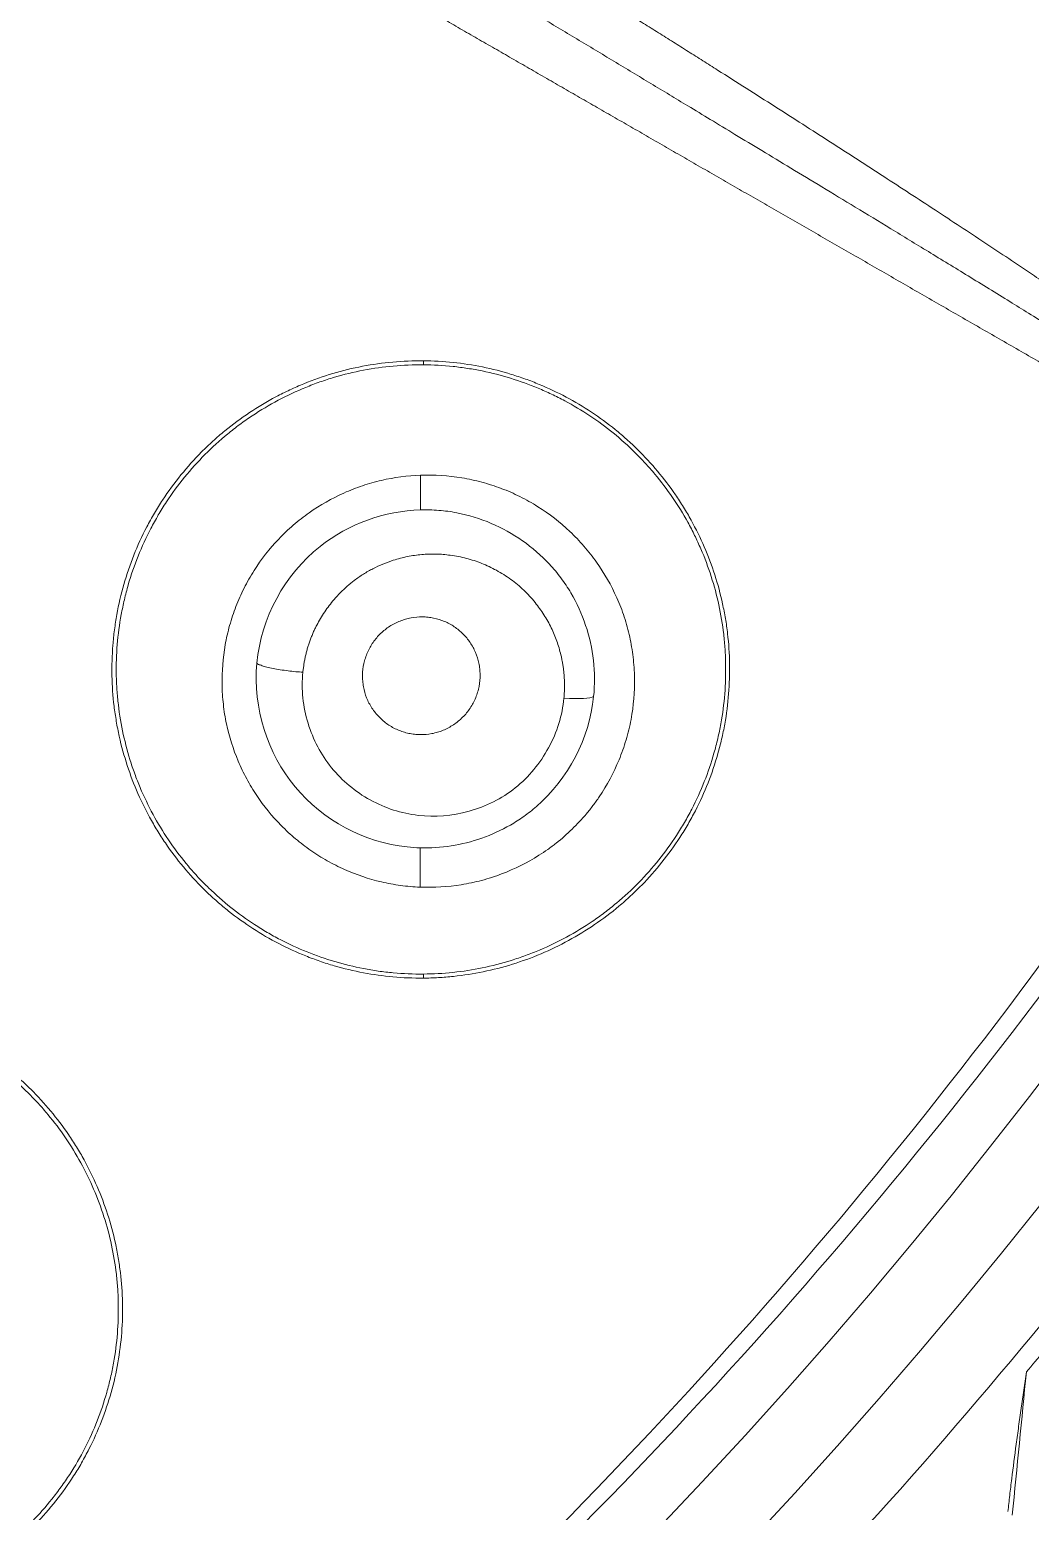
# Model space of a CAD drawing. Extents: x 541 to 1062, y 0 to 382.
# Drawn here: x 920.64 to 928.35, y 247.74 to 259.16 of the extents above; entities that cross this region are included whole.
import ezdxf

# ---------------------------------------------------------------- set-up
doc = ezdxf.new("R2010")
doc.units = 0
doc.header["$LTSCALE"] = 10
doc.header["$MEASUREMENT"] = 0
doc.layers.add('1', color=7, linetype='CONTINUOUS')

msp = doc.modelspace()

# ---------------------------------------------------------------- linework, layer by layer
at = {"layer": '1', "color": 7, "linetype": 'Continuous', "lineweight": 13}
for p, q in [((923.675, 256.612), (923.675, 256.581)), ((923.653, 255.463), (923.654, 255.73)), ((923.651, 252.856), (923.65, 252.554)), ((923.675, 251.852), (923.675, 251.884))]:
    msp.add_line(p, q, dxfattribs=at)
at = {"layer": '1', "color": 7, "linetype": 'Continuous', "lineweight": 18}
for radius, start, end in [(45.353, 272.3738, 90), (41.78, 282.5334, 97.4666), (41.2, 272.6477, 90)]:
    msp.add_arc((895.7, 276.074), radius, start, end, dxfattribs=at)
at = {"layer": '1', "color": 7, "linetype": 'Continuous', "lineweight": 13}
for radius, end in [(26.189, 90), (25.813, 0)]:
    msp.add_arc((895.7, 276.074), radius, 270, end, dxfattribs=at)
msp.add_ellipse((924.694, 254.06), major_axis=(0.299, -0.029), ratio=0.145294, start_param=4.944851, end_param=6.106534, dxfattribs=at)
at = {"layer": '1', "color": 7, "linetype": 'Continuous', "lineweight": 18}
msp.add_rational_spline([(928.153, 243.621), (962.121, 277.589), (943.738, 321.97), (895.7, 321.97)], [1, 0.588455621576, 0.588455621576, 1], degree=3, dxfattribs=at)
at = {"layer": '1', "color": 7, "linetype": 'Continuous', "lineweight": 13}
for points, knots in [([(938.065, 276.074), (938.065, 273.302), (937.792, 270.529), (936.71, 265.09), (935.902, 262.424), (933.779, 257.3), (932.466, 254.843), (929.385, 250.232), (927.618, 248.078), (923.696, 244.157), (921.543, 242.39), (916.932, 239.309), (914.474, 237.995), (909.351, 235.873), (906.685, 235.064), (901.866, 234.106), (899.735, 233.848), (897.597, 233.752)], [0, 0, 0, 0, 0.128669, 0.128669, 0.257338, 0.257338, 0.386007, 0.386007, 0.514676, 0.514676, 0.643345, 0.643345, 0.772014, 0.772014, 0.900684, 0.900684, 1, 1, 1, 1]), ([(920.956, 261.923), (921.002, 261.895), (921.092, 261.841), (921.228, 261.759), (921.363, 261.677), (921.498, 261.596), (921.632, 261.515), (921.765, 261.434), (921.897, 261.354), (922.03, 261.274), (922.161, 261.194), (922.292, 261.114), (922.422, 261.035), (922.552, 260.956), (922.681, 260.877), (922.81, 260.799), (922.938, 260.721), (923.065, 260.643), (923.192, 260.565), (923.318, 260.488), (923.444, 260.411), (923.569, 260.334), (923.693, 260.257), (923.817, 260.181), (923.94, 260.105), (924.062, 260.029), (924.184, 259.954), (924.306, 259.879), (924.427, 259.804), (924.547, 259.729), (924.667, 259.655), (924.786, 259.58), (924.904, 259.506), (925.022, 259.433), (925.139, 259.359), (925.256, 259.286), (925.372, 259.213), (925.487, 259.141), (925.602, 259.069), (925.716, 258.996), (925.83, 258.925), (926.053, 258.783), (926.381, 258.575), (926.808, 258.301), (927.22, 258.035), (927.617, 257.776), (927.999, 257.525), (928.291, 257.329), (928.496, 257.192), (928.615, 257.112), (928.721, 257.041), (928.814, 256.978), (928.895, 256.924), (928.998, 256.853), (929.126, 256.767), (929.278, 256.662), (929.421, 256.562), (929.547, 256.474), (929.657, 256.395), (929.754, 256.325), (929.85, 256.255), (929.943, 256.186), (930.034, 256.118), (930.123, 256.05), (930.21, 255.982), (930.296, 255.916), (930.379, 255.85), (930.46, 255.784), (930.539, 255.719), (930.617, 255.655), (930.667, 255.612), (930.692, 255.59)], [0, 0, 0, 0, 0.013488, 0.026926, 0.040312, 0.053648, 0.066933, 0.080168, 0.093351, 0.106484, 0.119565, 0.132597, 0.145577, 0.158506, 0.171385, 0.184213, 0.19699, 0.209717, 0.222393, 0.235018, 0.247592, 0.260116, 0.272589, 0.285011, 0.297383, 0.309704, 0.321974, 0.334194, 0.346363, 0.358481, 0.370549, 0.382566, 0.394533, 0.406449, 0.418314, 0.430129, 0.441893, 0.453606, 0.465269, 0.476882, 0.488444, 0.499955, 0.54504, 0.58875, 0.631087, 0.67205, 0.71164, 0.749859, 0.763542, 0.775921, 0.786996, 0.796767, 0.805235, 0.812397, 0.82939, 0.84548, 0.860669, 0.874956, 0.885584, 0.896043, 0.906333, 0.916454, 0.926406, 0.936189, 0.945805, 0.955254, 0.964535, 0.97365, 0.982599, 0.991382, 1, 1, 1, 1]), ([(930.665, 255.312), (930.612, 255.342), (930.506, 255.403), (930.348, 255.494), (930.189, 255.585), (930.032, 255.676), (929.875, 255.766), (929.719, 255.856), (929.563, 255.946), (929.408, 256.035), (929.254, 256.124), (929.1, 256.213), (928.946, 256.301), (928.794, 256.389), (928.641, 256.477), (928.49, 256.564), (928.339, 256.651), (928.188, 256.738), (928.039, 256.824), (927.889, 256.91), (927.741, 256.995), (927.593, 257.08), (927.446, 257.165), (927.299, 257.25), (927.153, 257.334), (927.007, 257.418), (926.862, 257.501), (926.718, 257.584), (926.574, 257.667), (926.431, 257.749), (926.288, 257.831), (926.146, 257.913), (926.005, 257.994), (925.864, 258.075), (925.724, 258.156), (925.585, 258.236), (925.446, 258.316), (925.308, 258.396), (925.17, 258.475), (925.033, 258.554), (924.897, 258.632), (924.761, 258.711), (924.626, 258.788), (924.491, 258.866), (924.357, 258.943), (924.224, 259.02), (924.091, 259.096), (923.959, 259.172), (923.828, 259.248), (923.697, 259.323), (923.567, 259.398), (923.437, 259.472), (923.308, 259.547), (923.18, 259.62), (923.053, 259.694), (922.926, 259.767), (922.799, 259.84), (922.673, 259.912), (922.548, 259.984), (922.424, 260.056), (922.3, 260.127), (922.177, 260.198), (922.054, 260.268), (921.932, 260.339), (921.811, 260.408), (921.69, 260.478), (921.57, 260.547), (921.451, 260.616), (921.332, 260.684), (921.214, 260.752), (921.096, 260.82), (920.979, 260.887), (920.863, 260.954), (920.748, 261.02), (920.633, 261.086), (920.518, 261.152), (920.442, 261.196), (920.404, 261.218)], [0, 0, 0, 0, 0.015717, 0.031369, 0.046957, 0.06248, 0.077939, 0.093334, 0.108664, 0.12393, 0.139132, 0.154269, 0.169341, 0.184349, 0.199293, 0.214173, 0.228988, 0.243738, 0.258424, 0.273046, 0.287603, 0.302096, 0.316525, 0.330889, 0.345188, 0.359424, 0.373594, 0.387701, 0.401743, 0.41572, 0.429634, 0.443482, 0.457267, 0.470987, 0.484642, 0.498233, 0.51176, 0.525222, 0.53862, 0.551953, 0.565222, 0.578427, 0.591567, 0.604643, 0.617654, 0.630601, 0.643483, 0.656302, 0.669055, 0.681744, 0.694369, 0.70693, 0.719425, 0.731857, 0.744224, 0.756527, 0.768765, 0.780939, 0.793048, 0.805093, 0.817074, 0.82899, 0.840842, 0.852629, 0.864352, 0.87601, 0.887604, 0.899134, 0.910599, 0.921999, 0.933336, 0.944607, 0.955815, 0.966958, 0.978036, 0.98905, 1, 1, 1, 1]), ([(923.653, 255.462), (923.377, 255.453), (923.099, 255.356), (922.605, 254.963), (922.424, 254.63), (922.392, 254.281)], [0, 0, 0, 0, 0.446394, 0.446394, 1, 1, 1, 1]), ([(924.987, 254.023), (925.007, 254.21), (924.973, 254.491), (924.839, 254.786), (924.763, 254.901), (924.708, 254.975), (924.678, 255.01), (924.521, 255.179), (924.291, 255.34), (924.024, 255.422), (923.887, 255.449), (923.841, 255.455), (923.747, 255.462), (923.7, 255.463), (923.653, 255.462)], [0, 0, 0, 0, 0.25, 0.375, 0.4375, 0.4375, 0.5, 0.5, 0.75, 0.875, 0.875, 0.9375, 0.9375, 1, 1, 1, 1]), ([(922.392, 254.281), (922.36, 253.932), (922.473, 253.586), (922.902, 253.069), (923.218, 252.899), (923.584, 252.86), (923.617, 252.858), (923.651, 252.857)], [0, 0, 0, 0, 0.476537, 0.476537, 0.953074, 0.953074, 1, 1, 1, 1]), ([(922.392, 254.281), (922.395, 254.278), (922.399, 254.275), (922.412, 254.268), (922.421, 254.265), (922.442, 254.257), (922.455, 254.254), (922.483, 254.247), (922.5, 254.243), (922.534, 254.236), (922.553, 254.233), (922.592, 254.227), (922.612, 254.224), (922.652, 254.219), (922.672, 254.217), (922.71, 254.213), (922.729, 254.212), (922.746, 254.211)], [0, 0, 0, 0, 0.125, 0.125, 0.25, 0.25, 0.375, 0.375, 0.5, 0.5, 0.625, 0.625, 0.75, 0.75, 0.875, 0.875, 1, 1, 1, 1]), ([(923.651, 252.857), (923.81, 252.852), (924.053, 252.89), (924.312, 253.009), (924.416, 253.075), (924.482, 253.122), (924.515, 253.148), (924.793, 253.39), (924.954, 253.7), (924.987, 254.023)], [0, 0, 0, 0, 0.25, 0.375, 0.4375, 0.4375, 0.5, 0.5, 1, 1, 1, 1])]:
    msp.add_open_spline(points, degree=3, knots=knots, dxfattribs=at)
at = {"layer": '1', "color": 7, "linetype": 'Continuous', "lineweight": 18}
for points, knots in [([(920.677, 261.58), (920.725, 261.551), (920.822, 261.494), (920.967, 261.408), (921.112, 261.323), (921.257, 261.237), (921.402, 261.151), (921.547, 261.066), (921.692, 260.98), (921.837, 260.894), (921.981, 260.809), (922.126, 260.723), (922.27, 260.637), (922.415, 260.552), (922.559, 260.466), (922.704, 260.38), (922.848, 260.294), (922.992, 260.209), (923.136, 260.123), (923.28, 260.037), (923.424, 259.951), (923.568, 259.866), (923.711, 259.78), (923.855, 259.694), (923.998, 259.608), (924.142, 259.522), (924.285, 259.437), (924.429, 259.351), (924.572, 259.265), (924.715, 259.179), (924.858, 259.093), (925.001, 259.007), (925.144, 258.921), (925.286, 258.835), (925.429, 258.749), (925.571, 258.663), (925.724, 258.571), (925.892, 258.469), (926.082, 258.354), (926.289, 258.229), (926.512, 258.094), (926.753, 257.949), (927.01, 257.793), (927.283, 257.627), (927.573, 257.45), (927.879, 257.263), (928.137, 257.105), (928.343, 256.977), (928.498, 256.881), (928.662, 256.779), (928.836, 256.669), (929.021, 256.552), (929.215, 256.428), (929.467, 256.265), (929.751, 256.079), (930.042, 255.884), (930.27, 255.728), (930.436, 255.613), (930.541, 255.539), (930.59, 255.504), (930.605, 255.493)], [0, 0, 0, 0, 0.01429, 0.028579, 0.042868, 0.057157, 0.071446, 0.085735, 0.100023, 0.114311, 0.128599, 0.142886, 0.157173, 0.17146, 0.185747, 0.200033, 0.214319, 0.228605, 0.24289, 0.257175, 0.27146, 0.285744, 0.300028, 0.314312, 0.328596, 0.342879, 0.357162, 0.371444, 0.385726, 0.400008, 0.414289, 0.42857, 0.442851, 0.457131, 0.471411, 0.48569, 0.499969, 0.517304, 0.536343, 0.557084, 0.579529, 0.603677, 0.629529, 0.657084, 0.686343, 0.717306, 0.749973, 0.764611, 0.780325, 0.797114, 0.814977, 0.83391, 0.853911, 0.874975, 0.91197, 0.942477, 0.966515, 0.984104, 0.995262, 1, 1, 1, 1]), ([(923.675, 251.852), (923.596, 251.852), (923.518, 251.855), (923.364, 251.869), (923.212, 251.89), (923.062, 251.926), (922.951, 251.958), (922.914, 251.97), (922.859, 251.989), (922.841, 251.996), (922.805, 252.009), (922.715, 252.044), (922.558, 252.116), (922.36, 252.231), (922.235, 252.321), (922.159, 252.381), (922.144, 252.393), (922.115, 252.418), (922.071, 252.455), (922.028, 252.494), (921.946, 252.574), (921.841, 252.686), (921.747, 252.807), (921.681, 252.902), (921.66, 252.934), (921.618, 253), (921.599, 253.033), (921.541, 253.135), (921.472, 253.273), (921.39, 253.49), (921.348, 253.64), (921.327, 253.736), (921.323, 253.755), (921.315, 253.794), (921.312, 253.813), (921.302, 253.871), (921.296, 253.91), (921.282, 254.027), (921.271, 254.183), (921.276, 254.34), (921.285, 254.458), (921.291, 254.518), (921.3, 254.577), (921.306, 254.616), (921.309, 254.636), (921.327, 254.734), (921.363, 254.889), (921.44, 255.114), (921.506, 255.259), (921.562, 255.366), (921.582, 255.402), (921.622, 255.471), (921.643, 255.505), (921.709, 255.605), (921.803, 255.734), (921.91, 255.852), (921.994, 255.938), (922.023, 255.965), (922.083, 256.019), (922.113, 256.046), (922.206, 256.122), (922.333, 256.216), (922.469, 256.297), (922.574, 256.353), (922.61, 256.371), (922.682, 256.404), (922.718, 256.42), (922.829, 256.465), (922.977, 256.518), (923.129, 256.555), (923.283, 256.584), (923.361, 256.595), (923.518, 256.609), (923.596, 256.613), (923.675, 256.612)], [0, 0, 0, 0, 0.03125, 0.03125, 0.0625, 0.09375, 0.09375, 0.109375, 0.109375, 0.117188, 0.117188, 0.125, 0.15625, 0.1875, 0.21875, 0.21875, 0.226563, 0.226563, 0.234375, 0.25, 0.25, 0.28125, 0.3125, 0.3125, 0.328125, 0.328125, 0.34375, 0.34375, 0.375, 0.40625, 0.4375, 0.4375, 0.445313, 0.445313, 0.453125, 0.453125, 0.46875, 0.46875, 0.5, 0.53125, 0.53125, 0.546875, 0.554688, 0.554688, 0.5625, 0.5625, 0.59375, 0.625, 0.65625, 0.65625, 0.671875, 0.671875, 0.6875, 0.6875, 0.71875, 0.75, 0.75, 0.765625, 0.765625, 0.78125, 0.78125, 0.8125, 0.84375, 0.84375, 0.859375, 0.859375, 0.875, 0.875, 0.90625, 0.9375, 0.9375, 0.96875, 0.96875, 1, 1, 1, 1]), ([(923.675, 256.581), (923.597, 256.582), (923.443, 256.575), (923.214, 256.543), (923.064, 256.506), (922.971, 256.479), (922.952, 256.473), (922.915, 256.461), (922.896, 256.455), (922.841, 256.435), (922.804, 256.421), (922.696, 256.377), (922.555, 256.311), (922.421, 256.231), (922.323, 256.166), (922.291, 256.144), (922.228, 256.097), (922.196, 256.072), (922.105, 255.997), (921.989, 255.891), (921.832, 255.717), (921.738, 255.59), (921.684, 255.507), (921.673, 255.49), (921.652, 255.457), (921.622, 255.406), (921.593, 255.354), (921.539, 255.25), (921.473, 255.108), (921.422, 254.96), (921.39, 254.847), (921.38, 254.808), (921.362, 254.732), (921.354, 254.694), (921.332, 254.578), (921.312, 254.424), (921.307, 254.27), (921.309, 254.153), (921.311, 254.114), (921.315, 254.056), (921.316, 254.036), (921.32, 253.998), (921.33, 253.901), (921.359, 253.73), (921.399, 253.583), (921.434, 253.473), (921.453, 253.419), (921.474, 253.365), (921.489, 253.33), (921.496, 253.312), (921.535, 253.223), (921.602, 253.087), (921.723, 252.894), (921.815, 252.773), (921.877, 252.7), (921.889, 252.686), (921.915, 252.657), (921.927, 252.643), (921.967, 252.601), (921.993, 252.574), (922.075, 252.495), (922.188, 252.395), (922.311, 252.306), (922.406, 252.244), (922.438, 252.224), (922.504, 252.186), (922.537, 252.167), (922.639, 252.114), (922.777, 252.051), (922.992, 251.976), (923.139, 251.94), (923.252, 251.919), (923.29, 251.912), (923.366, 251.901), (923.405, 251.897), (923.52, 251.886), (923.597, 251.883), (923.675, 251.884)], [0, 0, 0, 0, 0.03125, 0.0625, 0.09375, 0.09375, 0.101562, 0.101562, 0.109375, 0.109375, 0.125, 0.125, 0.15625, 0.1875, 0.1875, 0.203125, 0.203125, 0.21875, 0.21875, 0.25, 0.28125, 0.3125, 0.3125, 0.320313, 0.320313, 0.328125, 0.34375, 0.34375, 0.375, 0.40625, 0.40625, 0.421875, 0.421875, 0.4375, 0.4375, 0.46875, 0.5, 0.5, 0.515625, 0.515625, 0.523438, 0.523438, 0.53125, 0.5625, 0.59375, 0.59375, 0.609375, 0.617188, 0.617188, 0.625, 0.625, 0.65625, 0.6875, 0.71875, 0.71875, 0.726563, 0.726563, 0.734375, 0.734375, 0.75, 0.75, 0.78125, 0.8125, 0.8125, 0.828125, 0.828125, 0.84375, 0.84375, 0.875, 0.90625, 0.9375, 0.9375, 0.953125, 0.953125, 0.96875, 0.96875, 1, 1, 1, 1]), ([(923.675, 256.612), (923.752, 256.611), (923.829, 256.607), (923.981, 256.591), (924.132, 256.568), (924.28, 256.53), (924.389, 256.496), (924.426, 256.484), (924.48, 256.465), (924.498, 256.458), (924.534, 256.444), (924.551, 256.437), (924.71, 256.371), (924.844, 256.3), (925.034, 256.174), (925.095, 256.129), (925.184, 256.057), (925.213, 256.032), (925.27, 255.981), (925.298, 255.955), (925.434, 255.821), (925.531, 255.705), (925.639, 255.548), (925.671, 255.5), (925.7, 255.45), (925.72, 255.417), (925.729, 255.4), (925.776, 255.316), (925.844, 255.178), (925.924, 254.963), (925.965, 254.815), (925.989, 254.701), (925.997, 254.663), (926.01, 254.586), (926.015, 254.547), (926.029, 254.431), (926.039, 254.277), (926.034, 254.122), (926.022, 253.966), (926.012, 253.889), (925.991, 253.772), (925.983, 253.733), (925.965, 253.656), (925.955, 253.618), (925.923, 253.505), (925.873, 253.357), (925.808, 253.213), (925.763, 253.125), (925.753, 253.108), (925.734, 253.073), (925.725, 253.056), (925.695, 253.004), (925.674, 252.97), (925.609, 252.871), (925.517, 252.743), (925.413, 252.625), (925.33, 252.54), (925.302, 252.513), (925.243, 252.459), (925.213, 252.432), (925.122, 252.356), (924.996, 252.261), (924.863, 252.18), (924.725, 252.105), (924.655, 252.071), (924.509, 252.009), (924.436, 251.983), (924.287, 251.936), (924.138, 251.898), (923.985, 251.874), (923.869, 251.862), (923.83, 251.858), (923.752, 251.854), (923.713, 251.853), (923.675, 251.852)], [0, 0, 0, 0, 0.03125, 0.03125, 0.0625, 0.09375, 0.09375, 0.109375, 0.109375, 0.117187, 0.117187, 0.125, 0.125, 0.1875, 0.1875, 0.21875, 0.21875, 0.234375, 0.234375, 0.25, 0.25, 0.3125, 0.3125, 0.328125, 0.335937, 0.335937, 0.34375, 0.34375, 0.375, 0.40625, 0.4375, 0.4375, 0.453125, 0.453125, 0.46875, 0.46875, 0.5, 0.53125, 0.53125, 0.5625, 0.5625, 0.578125, 0.578125, 0.59375, 0.59375, 0.625, 0.65625, 0.65625, 0.664062, 0.664062, 0.671875, 0.671875, 0.6875, 0.6875, 0.71875, 0.75, 0.75, 0.765625, 0.765625, 0.78125, 0.78125, 0.8125, 0.84375, 0.84375, 0.875, 0.875, 0.90625, 0.90625, 0.9375, 0.96875, 0.96875, 0.984375, 0.984375, 1, 1, 1, 1]), ([(923.675, 251.884), (923.751, 251.884), (923.904, 251.893), (924.13, 251.928), (924.279, 251.966), (924.371, 251.995), (924.389, 252.001), (924.426, 252.013), (924.444, 252.02), (924.499, 252.04), (924.535, 252.054), (924.642, 252.099), (924.781, 252.166), (924.913, 252.246), (925.009, 252.311), (925.056, 252.345), (925.103, 252.381), (925.133, 252.406), (925.148, 252.418), (925.224, 252.481), (925.338, 252.587), (925.492, 252.761), (925.584, 252.887), (925.637, 252.969), (925.647, 252.986), (925.668, 253.019), (925.698, 253.07), (925.726, 253.121), (925.78, 253.225), (925.844, 253.366), (925.894, 253.512), (925.92, 253.606), (925.926, 253.624), (925.935, 253.662), (925.94, 253.681), (925.953, 253.738), (925.961, 253.776), (925.982, 253.89), (926.002, 254.043), (926.006, 254.196), (926.004, 254.311), (926.003, 254.35), (925.998, 254.427), (925.994, 254.465), (925.981, 254.58), (925.956, 254.73), (925.897, 254.95), (925.844, 255.092), (925.806, 255.18), (925.798, 255.197), (925.782, 255.232), (925.758, 255.283), (925.732, 255.334), (925.677, 255.433), (925.598, 255.561), (925.508, 255.68), (925.435, 255.767), (925.41, 255.795), (925.372, 255.837), (925.359, 255.851), (925.333, 255.878), (925.319, 255.892), (925.199, 256.011), (925.082, 256.105), (924.896, 256.229), (924.831, 256.268), (924.731, 256.321), (924.697, 256.338), (924.629, 256.371), (924.594, 256.386), (924.421, 256.458), (924.277, 256.503), (924.092, 256.541), (924.055, 256.547), (923.98, 256.559), (923.942, 256.564), (923.828, 256.576), (923.751, 256.58), (923.675, 256.581)], [0, 0, 0, 0, 0.03125, 0.0625, 0.09375, 0.09375, 0.101562, 0.101562, 0.109375, 0.109375, 0.125, 0.125, 0.15625, 0.1875, 0.1875, 0.203125, 0.210937, 0.210937, 0.21875, 0.21875, 0.25, 0.28125, 0.3125, 0.3125, 0.320312, 0.320312, 0.328125, 0.34375, 0.34375, 0.375, 0.40625, 0.40625, 0.414062, 0.414062, 0.421875, 0.421875, 0.4375, 0.4375, 0.46875, 0.5, 0.5, 0.515625, 0.515625, 0.53125, 0.53125, 0.5625, 0.59375, 0.625, 0.625, 0.632812, 0.632812, 0.640625, 0.65625, 0.65625, 0.6875, 0.71875, 0.71875, 0.734375, 0.734375, 0.742187, 0.742187, 0.75, 0.75, 0.8125, 0.8125, 0.84375, 0.84375, 0.859375, 0.859375, 0.875, 0.875, 0.9375, 0.9375, 0.953125, 0.953125, 0.96875, 0.96875, 1, 1, 1, 1]), ([(923.654, 255.73), (923.551, 255.726), (923.451, 255.713), (923.303, 255.678), (923.254, 255.665), (923.181, 255.64), (923.157, 255.631), (923.109, 255.613), (923.085, 255.603), (922.968, 255.55), (922.879, 255.499), (922.774, 255.425), (922.753, 255.41), (922.712, 255.378), (922.692, 255.362), (922.633, 255.311), (922.596, 255.275), (922.489, 255.163), (922.426, 255.082), (922.356, 254.972), (922.343, 254.95), (922.317, 254.904), (922.305, 254.882), (922.27, 254.812), (922.228, 254.718), (922.196, 254.621), (922.175, 254.547), (922.169, 254.522), (922.157, 254.471), (922.152, 254.446), (922.13, 254.319), (922.122, 254.218), (922.124, 254.065), (922.128, 254.014), (922.139, 253.913), (922.147, 253.862), (922.179, 253.714), (922.209, 253.618), (922.258, 253.502), (922.268, 253.479), (922.29, 253.434), (922.325, 253.366), (922.363, 253.302), (922.446, 253.178), (922.509, 253.101), (922.597, 253.011), (922.615, 252.993), (922.652, 252.959), (922.708, 252.91), (922.806, 252.835), (922.89, 252.782), (922.955, 252.745), (922.977, 252.733), (923.022, 252.711), (923.045, 252.7), (923.16, 252.649), (923.254, 252.617), (923.4, 252.583), (923.449, 252.574), (923.549, 252.56), (923.599, 252.556), (923.65, 252.554)], [0, 0, 0, 0, 0.0625, 0.0625, 0.09375, 0.09375, 0.109375, 0.109375, 0.125, 0.125, 0.1875, 0.1875, 0.203125, 0.203125, 0.21875, 0.21875, 0.25, 0.25, 0.3125, 0.3125, 0.328125, 0.328125, 0.34375, 0.34375, 0.375, 0.40625, 0.40625, 0.421875, 0.421875, 0.4375, 0.4375, 0.5, 0.5, 0.53125, 0.53125, 0.5625, 0.5625, 0.625, 0.625, 0.640625, 0.640625, 0.65625, 0.6875, 0.6875, 0.75, 0.75, 0.765625, 0.765625, 0.78125, 0.8125, 0.84375, 0.84375, 0.859375, 0.859375, 0.875, 0.875, 0.9375, 0.9375, 0.96875, 0.96875, 1, 1, 1, 1]), ([(923.65, 252.554), (923.757, 252.549), (923.863, 252.556), (924.02, 252.581), (924.072, 252.592), (924.15, 252.613), (924.176, 252.62), (924.228, 252.637), (924.253, 252.646), (924.379, 252.694), (924.475, 252.741), (924.589, 252.814), (924.611, 252.829), (924.656, 252.86), (924.678, 252.877), (924.742, 252.927), (924.823, 252.999), (924.897, 253.078), (924.949, 253.14), (924.966, 253.161), (924.999, 253.205), (925.015, 253.227), (925.091, 253.34), (925.142, 253.436), (925.204, 253.585), (925.222, 253.637), (925.245, 253.715), (925.252, 253.741), (925.265, 253.794), (925.271, 253.82), (925.295, 253.952), (925.304, 254.059), (925.302, 254.193), (925.301, 254.22), (925.297, 254.274), (925.295, 254.3), (925.285, 254.38), (925.268, 254.484), (925.24, 254.586), (925.215, 254.662), (925.206, 254.687), (925.187, 254.737), (925.176, 254.761), (925.123, 254.882), (925.071, 254.973), (924.995, 255.08), (924.98, 255.101), (924.947, 255.142), (924.93, 255.163), (924.878, 255.222), (924.842, 255.26), (924.728, 255.368), (924.646, 255.431), (924.535, 255.501), (924.512, 255.515), (924.466, 255.541), (924.443, 255.553), (924.372, 255.588), (924.277, 255.63), (924.177, 255.662), (924.076, 255.689), (924.024, 255.701), (923.867, 255.727), (923.761, 255.734), (923.654, 255.73)], [0, 0, 0, 0, 0.0625, 0.0625, 0.09375, 0.09375, 0.109375, 0.109375, 0.125, 0.125, 0.1875, 0.1875, 0.203125, 0.203125, 0.21875, 0.21875, 0.25, 0.28125, 0.28125, 0.296875, 0.296875, 0.3125, 0.3125, 0.375, 0.375, 0.40625, 0.40625, 0.421875, 0.421875, 0.4375, 0.4375, 0.5, 0.5, 0.515625, 0.515625, 0.53125, 0.53125, 0.5625, 0.59375, 0.59375, 0.609375, 0.609375, 0.625, 0.625, 0.6875, 0.6875, 0.703125, 0.703125, 0.71875, 0.71875, 0.75, 0.75, 0.8125, 0.8125, 0.828125, 0.828125, 0.84375, 0.84375, 0.875, 0.90625, 0.90625, 0.9375, 0.9375, 1, 1, 1, 1]), ([(930.665, 255.312), (929.045, 252.594), (927.094, 250.059), (922.727, 245.567), (920.302, 243.588), (914.954, 240.182), (912.132, 238.822), (907.693, 237.283), (906.176, 236.853), (903.855, 236.338), (903.077, 236.188), (901.905, 235.992), (901.514, 235.932), (900.728, 235.829), (900.334, 235.777), (899.939, 235.75)], [0, 0, 0, 0, 0.25, 0.25, 0.5, 0.5, 0.75, 0.75, 0.875, 0.875, 0.9375, 0.9375, 0.96875, 0.96875, 1, 1, 1, 1]), ([(930.803, 255.229), (929.986, 253.874), (929.091, 252.567), (927.154, 250.067), (926.114, 248.873), (923.902, 246.617), (922.73, 245.554), (920.273, 243.571), (918.987, 242.652), (916.319, 240.97), (914.936, 240.207), (912.093, 238.848), (910.632, 238.251), (907.653, 237.232), (906.134, 236.81), (903.059, 236.144), (901.503, 235.901), (899.939, 235.75)], [0, 0, 0, 0, 0.125, 0.125, 0.25, 0.25, 0.375, 0.375, 0.5, 0.5, 0.625, 0.625, 0.75, 0.75, 0.875, 0.875, 1, 1, 1, 1]), ([(924.759, 254.011), (924.759, 254.016), (924.76, 254.027), (924.761, 254.043), (924.762, 254.059), (924.763, 254.075), (924.763, 254.091), (924.763, 254.107), (924.763, 254.122), (924.763, 254.138), (924.762, 254.154), (924.761, 254.17), (924.76, 254.186), (924.759, 254.202), (924.757, 254.218), (924.755, 254.234), (924.753, 254.25), (924.751, 254.266), (924.748, 254.281), (924.745, 254.297), (924.742, 254.313), (924.739, 254.329), (924.732, 254.357), (924.721, 254.398), (924.704, 254.451), (924.684, 254.502), (924.653, 254.571), (924.606, 254.655), (924.535, 254.753), (924.451, 254.846), (924.35, 254.929), (924.241, 254.998), (924.126, 255.052), (924.007, 255.091), (923.888, 255.114), (923.773, 255.124), (923.662, 255.12), (923.552, 255.104), (923.452, 255.078), (923.363, 255.045), (923.286, 255.01), (923.213, 254.968), (923.146, 254.922), (923.087, 254.874), (923.035, 254.825), (922.989, 254.775), (922.949, 254.725), (922.914, 254.677), (922.882, 254.626), (922.858, 254.582), (922.839, 254.546), (922.826, 254.517), (922.814, 254.487), (922.802, 254.458), (922.792, 254.428), (922.783, 254.398), (922.774, 254.367), (922.767, 254.337), (922.76, 254.306), (922.755, 254.274), (922.75, 254.243), (922.748, 254.221), (922.746, 254.211)], [0, 0, 0, 0, 0.005018, 0.01003, 0.015036, 0.020039, 0.02504, 0.030039, 0.035039, 0.040041, 0.045045, 0.050053, 0.055067, 0.060087, 0.065116, 0.070154, 0.075202, 0.080263, 0.085336, 0.090424, 0.095527, 0.100648, 0.105786, 0.123271, 0.140752, 0.15828, 0.175905, 0.213076, 0.250114, 0.291671, 0.33311, 0.375091, 0.415328, 0.455189, 0.495255, 0.530478, 0.565283, 0.600099, 0.635354, 0.66197, 0.688328, 0.714626, 0.741063, 0.763185, 0.785378, 0.807767, 0.826235, 0.844633, 0.86303, 0.881492, 0.891379, 0.901228, 0.911052, 0.920859, 0.930661, 0.940468, 0.95029, 0.960139, 0.970024, 0.979956, 0.989945, 1, 1, 1, 1]), ([(923.206, 254.189), (923.207, 254.219), (923.21, 254.248), (923.22, 254.292), (923.224, 254.306), (923.233, 254.334), (923.238, 254.349), (923.256, 254.39), (923.271, 254.416), (923.296, 254.453), (923.306, 254.465), (923.325, 254.488), (923.335, 254.498), (923.367, 254.53), (923.391, 254.548), (923.428, 254.573), (923.441, 254.58), (923.468, 254.594), (923.495, 254.606), (923.523, 254.616), (923.551, 254.624), (923.566, 254.627), (923.609, 254.635), (923.638, 254.638), (923.682, 254.637), (923.697, 254.637), (923.726, 254.633), (923.74, 254.631), (923.783, 254.622), (923.811, 254.614), (923.851, 254.597), (923.864, 254.591), (923.89, 254.577), (923.914, 254.562), (923.937, 254.545), (923.96, 254.526), (923.97, 254.517), (924.001, 254.486), (924.019, 254.464), (924.044, 254.428), (924.051, 254.415), (924.065, 254.39), (924.071, 254.376), (924.088, 254.336), (924.097, 254.308), (924.106, 254.266), (924.108, 254.251), (924.111, 254.222), (924.112, 254.207), (924.112, 254.192)], [0, 0, 0, 0, 0.0625, 0.0625, 0.09375, 0.09375, 0.125, 0.125, 0.1875, 0.1875, 0.21875, 0.21875, 0.25, 0.25, 0.3125, 0.3125, 0.34375, 0.34375, 0.375, 0.40625, 0.40625, 0.4375, 0.4375, 0.5, 0.5, 0.53125, 0.53125, 0.5625, 0.5625, 0.625, 0.625, 0.65625, 0.65625, 0.6875, 0.71875, 0.71875, 0.75, 0.75, 0.8125, 0.8125, 0.84375, 0.84375, 0.875, 0.875, 0.9375, 0.9375, 0.96875, 0.96875, 1, 1, 1, 1]), ([(922.746, 254.211), (922.733, 254.078), (922.747, 253.945), (922.825, 253.69), (922.886, 253.575), (923.05, 253.373), (923.149, 253.29), (923.383, 253.162), (923.505, 253.122), (923.767, 253.092), (923.895, 253.102), (924.16, 253.176), (924.278, 253.236), (924.489, 253.404), (924.575, 253.508), (924.706, 253.75), (924.745, 253.877), (924.759, 254.011)], [0, 0, 0, 0, 0.125, 0.125, 0.25, 0.25, 0.375, 0.375, 0.5, 0.5, 0.625, 0.625, 0.75, 0.75, 0.875, 0.875, 1, 1, 1, 1]), ([(924.112, 254.192), (924.113, 254.161), (924.11, 254.131), (924.102, 254.087), (924.098, 254.072), (924.089, 254.043), (924.084, 254.029), (924.067, 253.986), (924.053, 253.96), (924.027, 253.921), (924.018, 253.909), (923.999, 253.885), (923.978, 253.863), (923.956, 253.842), (923.932, 253.823), (923.92, 253.814), (923.882, 253.789), (923.855, 253.775), (923.813, 253.757), (923.799, 253.752), (923.77, 253.744), (923.755, 253.74), (923.711, 253.732), (923.681, 253.729), (923.636, 253.73), (923.621, 253.731), (923.592, 253.734), (923.562, 253.739), (923.534, 253.746), (923.506, 253.755), (923.492, 253.76), (923.451, 253.778), (923.425, 253.792), (923.389, 253.817), (923.377, 253.826), (923.355, 253.845), (923.344, 253.855), (923.313, 253.887), (923.295, 253.91), (923.271, 253.947), (923.263, 253.96), (923.249, 253.986), (923.243, 254), (923.227, 254.041), (923.219, 254.069), (923.211, 254.114), (923.209, 254.129), (923.207, 254.159), (923.206, 254.174), (923.206, 254.189)], [0, 0, 0, 0, 0.0625, 0.0625, 0.09375, 0.09375, 0.125, 0.125, 0.1875, 0.1875, 0.21875, 0.21875, 0.25, 0.28125, 0.28125, 0.3125, 0.3125, 0.375, 0.375, 0.40625, 0.40625, 0.4375, 0.4375, 0.5, 0.5, 0.53125, 0.53125, 0.5625, 0.59375, 0.59375, 0.625, 0.625, 0.6875, 0.6875, 0.71875, 0.71875, 0.75, 0.75, 0.8125, 0.8125, 0.84375, 0.84375, 0.875, 0.875, 0.9375, 0.9375, 0.96875, 0.96875, 1, 1, 1, 1]), ([(918.99, 251.683), (919.069, 251.683), (919.146, 251.678), (919.3, 251.662), (919.452, 251.639), (919.6, 251.601), (919.711, 251.567), (919.747, 251.554), (919.82, 251.528), (919.856, 251.514), (919.962, 251.47), (920.1, 251.404), (920.296, 251.287), (920.419, 251.197), (920.493, 251.136), (920.508, 251.124), (920.537, 251.099), (920.58, 251.061), (920.622, 251.022), (920.757, 250.888), (920.854, 250.772), (920.961, 250.615), (920.982, 250.583), (921.022, 250.518), (921.042, 250.485), (921.097, 250.384), (921.164, 250.247), (921.245, 250.033), (921.285, 249.886), (921.306, 249.791), (921.309, 249.773), (921.317, 249.735), (921.32, 249.715), (921.33, 249.658), (921.335, 249.62), (921.349, 249.505), (921.36, 249.351), (921.356, 249.197), (921.344, 249.042), (921.334, 248.965), (921.307, 248.81), (921.29, 248.733), (921.247, 248.583), (921.198, 248.435), (921.134, 248.292), (921.08, 248.186), (921.061, 248.151), (921.022, 248.082), (921.001, 248.048), (920.937, 247.948), (920.845, 247.819), (920.741, 247.7), (920.659, 247.615), (920.616, 247.573), (920.572, 247.533), (920.542, 247.506), (920.527, 247.493), (920.451, 247.429), (920.324, 247.333), (920.123, 247.209), (919.981, 247.139), (919.889, 247.1), (919.871, 247.093), (919.834, 247.078), (919.778, 247.057), (919.722, 247.038), (919.61, 247.003), (919.458, 246.963), (919.304, 246.939), (919.187, 246.927), (919.147, 246.924), (919.069, 246.919), (919.03, 246.918), (918.99, 246.918)], [0, 0, 0, 0, 0.03125, 0.03125, 0.0625, 0.09375, 0.09375, 0.109375, 0.109375, 0.125, 0.125, 0.15625, 0.1875, 0.21875, 0.21875, 0.226563, 0.226563, 0.234375, 0.25, 0.25, 0.3125, 0.3125, 0.328125, 0.328125, 0.34375, 0.34375, 0.375, 0.40625, 0.4375, 0.4375, 0.445313, 0.445313, 0.453125, 0.453125, 0.46875, 0.46875, 0.5, 0.53125, 0.53125, 0.5625, 0.5625, 0.59375, 0.59375, 0.625, 0.65625, 0.65625, 0.671875, 0.671875, 0.6875, 0.6875, 0.71875, 0.75, 0.75, 0.765625, 0.773438, 0.773438, 0.78125, 0.78125, 0.8125, 0.84375, 0.875, 0.875, 0.882813, 0.882813, 0.890625, 0.90625, 0.90625, 0.9375, 0.96875, 0.96875, 0.984375, 0.984375, 1, 1, 1, 1]), ([(918.99, 246.951), (919.068, 246.951), (919.222, 246.96), (919.449, 246.995), (919.599, 247.034), (919.692, 247.063), (919.711, 247.069), (919.748, 247.081), (919.766, 247.088), (919.821, 247.108), (919.857, 247.122), (919.965, 247.168), (920.104, 247.235), (920.236, 247.316), (920.333, 247.382), (920.365, 247.405), (920.427, 247.453), (920.458, 247.477), (920.548, 247.553), (920.662, 247.659), (920.764, 247.775), (920.837, 247.867), (920.86, 247.898), (920.906, 247.961), (920.928, 247.993), (920.992, 248.092), (921.031, 248.16), (921.101, 248.297), (921.165, 248.438), (921.214, 248.584), (921.246, 248.696), (921.255, 248.734), (921.273, 248.809), (921.281, 248.847), (921.301, 248.961), (921.32, 249.112), (921.325, 249.265), (921.323, 249.379), (921.322, 249.418), (921.318, 249.475), (921.316, 249.494), (921.313, 249.532), (921.303, 249.627), (921.275, 249.795), (921.217, 250.014), (921.164, 250.156), (921.104, 250.295), (921.071, 250.363), (920.998, 250.495), (920.92, 250.623), (920.83, 250.743), (920.758, 250.829), (920.733, 250.858), (920.695, 250.9), (920.682, 250.914), (920.655, 250.941), (920.642, 250.954), (920.522, 251.074), (920.406, 251.168), (920.218, 251.294), (920.154, 251.332), (920.053, 251.386), (920.019, 251.404), (919.951, 251.436), (919.916, 251.452), (919.812, 251.495), (919.67, 251.547), (919.523, 251.585), (919.411, 251.608), (919.374, 251.614), (919.298, 251.626), (919.26, 251.631), (919.145, 251.643), (919.068, 251.647), (918.99, 251.648)], [0, 0, 0, 0, 0.03125, 0.0625, 0.09375, 0.09375, 0.101562, 0.101562, 0.109375, 0.109375, 0.125, 0.125, 0.15625, 0.1875, 0.1875, 0.203125, 0.203125, 0.21875, 0.21875, 0.25, 0.28125, 0.28125, 0.296875, 0.296875, 0.3125, 0.3125, 0.34375, 0.34375, 0.375, 0.40625, 0.40625, 0.421875, 0.421875, 0.4375, 0.4375, 0.46875, 0.5, 0.5, 0.515625, 0.515625, 0.523437, 0.523437, 0.53125, 0.5625, 0.59375, 0.625, 0.625, 0.65625, 0.65625, 0.6875, 0.71875, 0.71875, 0.734375, 0.734375, 0.742188, 0.742188, 0.75, 0.75, 0.8125, 0.8125, 0.84375, 0.84375, 0.859375, 0.859375, 0.875, 0.875, 0.90625, 0.9375, 0.9375, 0.953125, 0.953125, 0.96875, 0.96875, 1, 1, 1, 1]), ([(928.18, 247.741), (928.185, 247.782), (928.19, 247.823), (928.199, 247.907), (928.205, 247.95), (928.221, 248.08), (928.232, 248.169), (928.251, 248.305), (928.257, 248.351), (928.269, 248.443), (928.276, 248.489), (928.295, 248.629), (928.309, 248.722), (928.323, 248.816)], [0, 0, 0, 0, 0.125, 0.125, 0.25, 0.25, 0.5, 0.5, 0.625, 0.625, 0.75, 0.75, 1, 1, 1, 1])]:
    msp.add_open_spline(points, degree=3, knots=knots, dxfattribs=at)
for points in [[(928.588, 249.137), (928.5, 249.029), (928.412, 248.922), (928.323, 248.816)], [(928.323, 248.816), (928.287, 248.453), (928.25, 248.085), (928.214, 247.711)]]:
    msp.add_open_spline(points, degree=3, dxfattribs=at)

doc.saveas('drawing.dxf')
